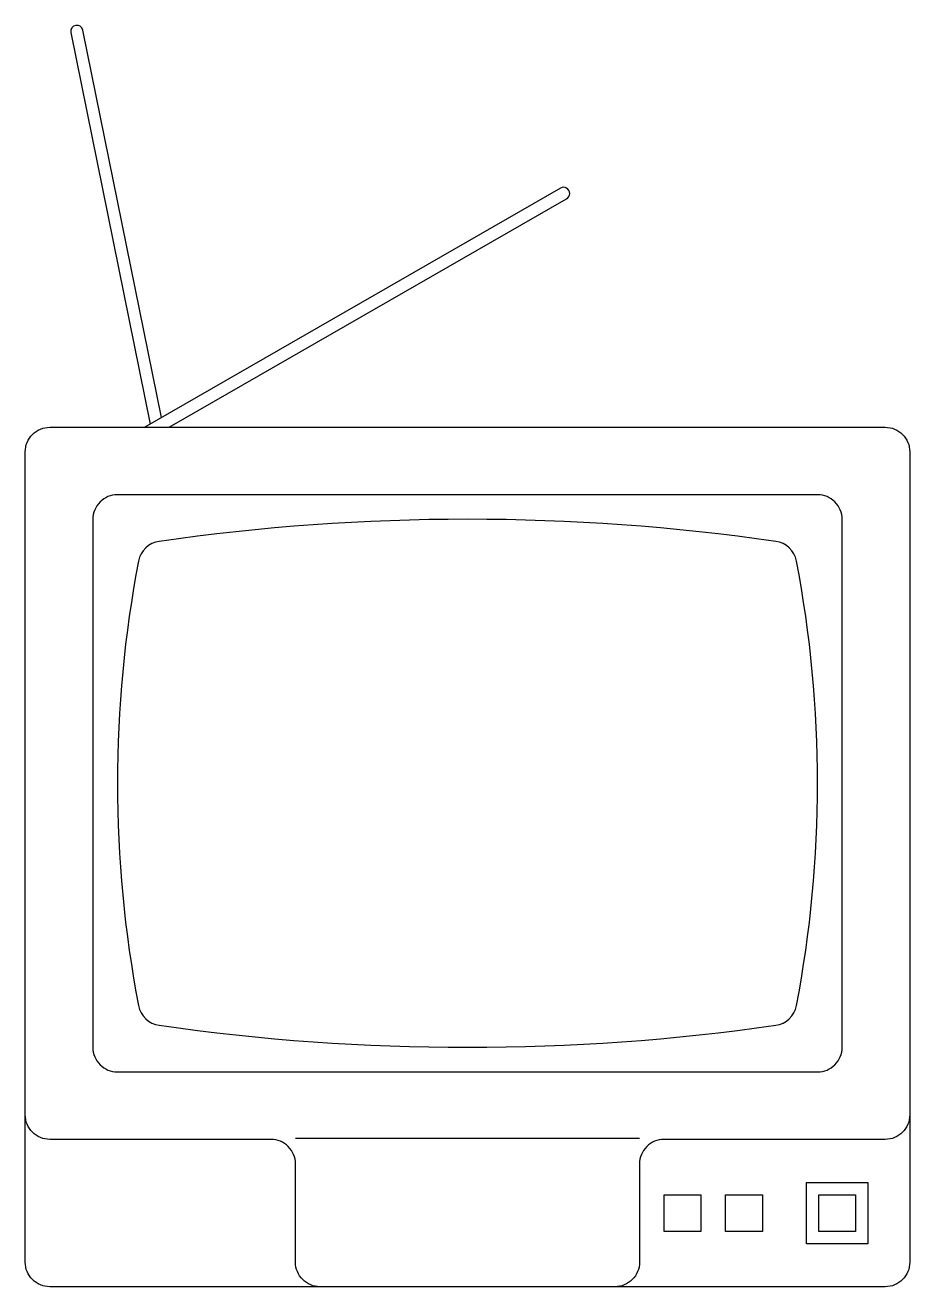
# Model space of a CAD drawing. Header units: millimetres. Extents: x 1293.316 to 1293.676, y 2720.051 to 2720.565.
import ezdxf

# ---------------------------------------------------------------- set-up
doc = ezdxf.new("R2010")
doc.units = ezdxf.units.MM
doc.header["$LTSCALE"] = 10
doc.layers.add('Equipam_audio_vídeo', color=1, linetype='Continuous')

msp = doc.modelspace()

# ---------------------------------------------------------------- linework, layer by layer
at = {"layer": 'Equipam_audio_vídeo'}
msp.add_line((1293.56635, 2720.11179), (1293.42635, 2720.11179), dxfattribs=at)
for points in [[(1293.37174, 2720.40527), (1293.33982, 2720.56306, 1), (1293.33492, 2720.56207), (1293.36717, 2720.40264)], [(1293.37499, 2720.40137), (1293.5367, 2720.4944, 1), (1293.53421, 2720.49873), (1293.36496, 2720.40137)], [(1293.43635, 2720.05137, -0.414214), (1293.42635, 2720.06137), (1293.42635, 2720.10137, 0.414214), (1293.41635, 2720.11137), (1293.32635, 2720.11137, -0.414214), (1293.31635, 2720.12137), (1293.31635, 2720.39137, -0.414214), (1293.32635, 2720.40137), (1293.66635, 2720.40137, -0.414214), (1293.67635, 2720.39137), (1293.67635, 2720.12137, -0.414214), (1293.66635, 2720.11137), (1293.57635, 2720.11137, 0.414214), (1293.56635, 2720.10137), (1293.56635, 2720.06137, -0.414214), (1293.55635, 2720.05137)], [(1293.67635, 2720.12137), (1293.67635, 2720.06137, -0.414214), (1293.66635, 2720.05137), (1293.32635, 2720.05137, -0.414214), (1293.31635, 2720.06137), (1293.31635, 2720.12137)]]:
    msp.add_lwpolyline(points, format="xyb", dxfattribs=at)
for points in [[(1293.35385, 2720.37387, 0.414214), (1293.34385, 2720.36387), (1293.34385, 2720.14887, 0.414214), (1293.35385, 2720.13887), (1293.63885, 2720.13887, 0.414214), (1293.64885, 2720.14887), (1293.64885, 2720.36387, 0.414214), (1293.63885, 2720.37387)], [(1293.37086, 2720.35491, 0.319932), (1293.36246, 2720.34689, 0.095083), (1293.36246, 2720.16585, 0.319932), (1293.37086, 2720.15784, 0.071439), (1293.62184, 2720.15784, 0.319932), (1293.63024, 2720.16585, 0.095083), (1293.63024, 2720.34689, 0.319932), (1293.62184, 2720.35491, 0.071439)]]:
    msp.add_lwpolyline(points, format="xyb", close=True, dxfattribs=at)
for points in [[(1293.6343, 2720.06887), (1293.6343, 2720.09387), (1293.6593, 2720.09387), (1293.6593, 2720.06887)], [(1293.57635, 2720.07387), (1293.57635, 2720.08887), (1293.59135, 2720.08887), (1293.59135, 2720.07387)], [(1293.60135, 2720.07387), (1293.60135, 2720.08887), (1293.61635, 2720.08887), (1293.61635, 2720.07387)], [(1293.6393, 2720.07387), (1293.6393, 2720.08887), (1293.6543, 2720.08887), (1293.6543, 2720.07387)]]:
    msp.add_lwpolyline(points, close=True, dxfattribs=at)

doc.saveas('drawing.dxf')
